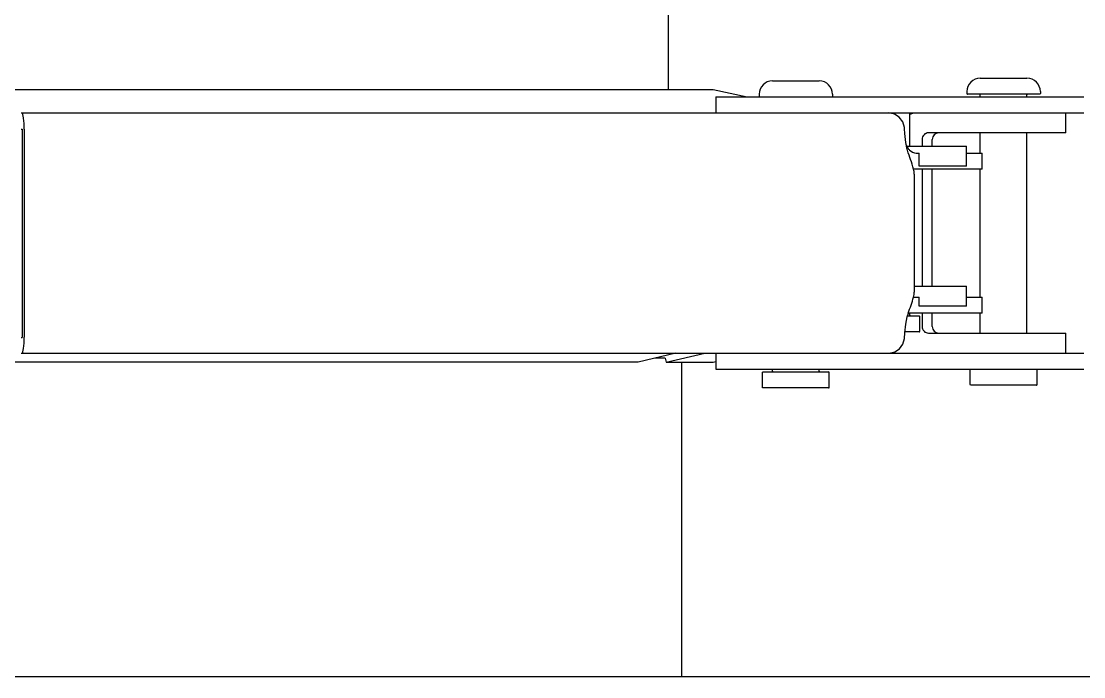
# Model space of a CAD drawing. Header units: millimetres. Extents: x 1186 to 6713, y 237 to 5598.
# Drawn here: x 6237.8 to 6317.4, y 3671 to 3720.1 of the extents above; entities that cross this region are included whole.
import ezdxf

# ---------------------------------------------------------------- set-up
doc = ezdxf.new("R2010")
doc.units = ezdxf.units.MM
doc.header["$LTSCALE"] = 384.175
doc.layers.get('0').update_dxf_attribs({"linetype": 'CONTINUOUS'})

msp = doc.modelspace()

# ---------------------------------------------------------------- linework, layer by layer
at = {"color": 0, "linetype": 'Continuous'}
for p, q in [((6286.27631, 3714.9988), (6286.27631, 3730.33766)), ((6309.63345, 3715.8362), (6313.13345, 3715.8362)), ((6294.07223, 3715.6362), (6297.57223, 3715.6362)), ((6215.82626, 3714.9988), (6289.62026, 3714.9988)), ((6289.62026, 3714.9988), (6292.1775, 3714.4362)), ((6289.82223, 3714.4362), (6289.82223, 3713.2362)), ((6289.82223, 3714.4362), (6317.38345, 3714.4362)), ((6293.07223, 3714.6362), (6293.07223, 3714.4862)), ((6293.07223, 3714.4862), (6293.08688, 3714.45085)), ((6298.57223, 3714.4862), (6298.55759, 3714.45085)), ((6298.57223, 3714.6362), (6298.57223, 3714.4862)), ((6308.63345, 3714.8362), (6308.63345, 3714.6862)), ((6308.63345, 3714.6862), (6308.6481, 3714.65085)), ((6308.6481, 3714.65085), (6308.68345, 3714.6362)), ((6314.08345, 3714.6362), (6308.68345, 3714.6362)), ((6309.61881, 3714.62156), (6309.58345, 3714.6362)), ((6309.63345, 3714.5862), (6309.61881, 3714.62156)), ((6309.63345, 3714.4362), (6309.63345, 3714.5862)), ((6313.13345, 3714.5862), (6313.1481, 3714.62156)), ((6313.13345, 3714.4362), (6313.13345, 3714.5862)), ((6313.1481, 3714.62156), (6313.18345, 3714.6362)), ((6314.11881, 3714.65085), (6314.08345, 3714.6362)), ((6314.13345, 3714.6862), (6314.11881, 3714.65085)), ((6314.13345, 3714.8362), (6314.13345, 3714.6862)), ((6237.81538, 3713.2362), (6317.38345, 3713.2362)), ((6304.3497, 3713.1862), (6304.36435, 3713.22156)), ((6304.3497, 3710.76056), (6304.3497, 3713.1862)), ((6316.05387, 3711.74764), (6316.05387, 3713.2362)), ((6237.81584, 3712.0362), (6237.87325, 3712.0362)), ((6237.87325, 3712.03644), (6237.87325, 3696.41294)), ((6238.04216, 3712.0362), (6238.04216, 3696.4362)), ((6305.27617, 3711.24764), (6305.27617, 3710.76056)), ((6316.05386, 3711.74764), (6305.75604, 3711.74764)), ((6306.03492, 3710.76056), (6306.03492, 3711.24764)), ((6309.63345, 3710.2362), (6309.63345, 3711.74764)), ((6313.13345, 3696.74764), (6313.13345, 3711.74764)), ((6304.12948, 3710.76056), (6308.5997, 3710.76056)), ((6304.18543, 3710.43925), (6304.16978, 3710.49525)), ((6308.5997, 3709.26056), (6308.5997, 3710.76056)), ((6304.82936, 3710.2362), (6305.04906, 3710.2362)), ((6305.04906, 3709.26056), (6305.04906, 3710.2362)), ((6308.5997, 3710.2362), (6309.7695, 3710.2362)), ((6309.7695, 3709.0362), (6309.7695, 3710.2362)), ((6309.7695, 3709.0362), (6304.63378, 3709.0362)), ((6308.5997, 3709.26056), (6305.04906, 3709.26056)), ((6305.27617, 3709.0362), (6305.27617, 3700.26056)), ((6306.03492, 3700.26056), (6306.03492, 3709.0362)), ((6309.63345, 3699.4362), (6309.63345, 3709.0362)), ((6304.68642, 3708.64729), (6304.68642, 3699.82511)), ((6304.68642, 3700.26056), (6308.5997, 3700.26056)), ((6308.5997, 3698.76056), (6308.5997, 3700.26056)), ((6304.63378, 3699.4362), (6305.04906, 3699.4362)), ((6305.04906, 3698.76056), (6305.04906, 3699.4362)), ((6308.5997, 3699.4362), (6309.7695, 3699.4362)), ((6309.7695, 3698.2362), (6309.7695, 3699.4362)), ((6308.5997, 3698.76056), (6305.04906, 3698.76056)), ((6304.18869, 3698.0362), (6305.0497, 3698.0362)), ((6309.7695, 3698.2362), (6304.24644, 3698.2362)), ((6304.3497, 3698.0862), (6304.3497, 3698.2362)), ((6304.3497, 3698.0862), (6304.36435, 3698.05085)), ((6304.36435, 3698.05085), (6304.3997, 3698.0362)), ((6305.08506, 3698.02156), (6305.0497, 3698.0362)), ((6305.0997, 3697.9862), (6305.08506, 3698.02156)), ((6305.0997, 3696.8862), (6305.0997, 3697.9862)), ((6305.27617, 3698.2362), (6305.27617, 3697.24764)), ((6306.03492, 3697.24764), (6306.03492, 3698.2362)), ((6309.63345, 3696.74764), (6309.63345, 3698.2362)), ((6305.0497, 3696.8362), (6303.98406, 3696.8362)), ((6305.0497, 3696.8362), (6305.08506, 3696.85085)), ((6305.08506, 3696.85085), (6305.0997, 3696.8862)), ((6305.75604, 3696.74764), (6316.05386, 3696.74764)), ((6316.05387, 3695.24764), (6316.05387, 3696.74764)), ((6237.81538, 3696.41294), (6237.87325, 3696.41294)), ((6237.81538, 3695.2362), (6317.38345, 3695.2362)), ((6286.83906, 3695.2362), (6284.01397, 3694.57866)), ((6286.10859, 3694.57866), (6288.99486, 3695.2362)), ((6289.82223, 3695.2362), (6289.82223, 3694.0362)), ((6284.01397, 3694.57866), (6084.93253, 3694.57866)), ((6286.04593, 3694.87361), (6285.28119, 3694.87361)), ((6286.04593, 3694.87361), (6286.10859, 3694.57866)), ((6286.10859, 3694.57866), (6289.62009, 3694.57866)), ((6287.27631, 3671.00612), (6287.27631, 3694.57866)), ((6289.62009, 3694.57866), (6289.82223, 3694.62314)), ((6289.82223, 3694.0362), (6317.38345, 3694.0362)), ((6293.32223, 3693.7862), (6293.33688, 3693.82156)), ((6293.32223, 3692.6862), (6293.32223, 3693.7862)), ((6293.33688, 3693.82156), (6293.37223, 3693.8362)), ((6293.37223, 3693.8362), (6298.27223, 3693.8362)), ((6294.05759, 3693.85085), (6294.02223, 3693.8362)), ((6294.07223, 3693.8862), (6294.05759, 3693.85085)), ((6294.07223, 3693.8862), (6294.07223, 3694.0362)), ((6297.57223, 3693.8862), (6297.57223, 3694.0362)), ((6297.57223, 3693.8862), (6297.58688, 3693.85085)), ((6297.58688, 3693.85085), (6297.62223, 3693.8362)), ((6298.30759, 3693.82156), (6298.27223, 3693.8362)), ((6298.32223, 3693.7862), (6298.30759, 3693.82156)), ((6298.32223, 3692.6862), (6298.32223, 3693.7862)), ((6308.88345, 3693.9862), (6308.8981, 3694.02156)), ((6308.88345, 3692.8862), (6308.88345, 3693.9862)), ((6313.88345, 3693.9862), (6313.86881, 3694.02156)), ((6313.88345, 3692.8862), (6313.88345, 3693.9862)), ((6308.8981, 3692.85085), (6308.88345, 3692.8862)), ((6308.93345, 3692.8362), (6308.8981, 3692.85085)), ((6313.83345, 3692.8362), (6308.93345, 3692.8362)), ((6313.83345, 3692.8362), (6313.86881, 3692.85085)), ((6313.86881, 3692.85085), (6313.88345, 3692.8862)), ((6293.33688, 3692.65085), (6293.32223, 3692.6862)), ((6293.37223, 3692.6362), (6293.33688, 3692.65085)), ((6298.27223, 3692.6362), (6293.37223, 3692.6362)), ((6298.27223, 3692.6362), (6298.30759, 3692.65085)), ((6298.30759, 3692.65085), (6298.32223, 3692.6862)), ((6512.86105, 3671.00612), (5861.69157, 3671.00612))]:
    msp.add_line(p, q, dxfattribs=at)
for points in [[(6303.95993, 3712.05866), (6303.9541, 3712.15195), (6303.83292, 3712.57001), (6303.57088, 3712.91808), (6303.20195, 3713.15024), (6302.75715, 3713.2362)], [(6304.16978, 3710.49525), (6304.05452, 3711.03058), (6303.97746, 3711.68913), (6303.96018, 3712.05885)], [(6303.97664, 3696.7716), (6304.05138, 3697.42272), (6304.16388, 3697.95526), (6304.25001, 3698.2362)], [(6302.80853, 3695.23742), (6303.23139, 3695.33437), (6303.5929, 3695.5751), (6303.84552, 3695.92838), (6303.95656, 3696.34774), (6303.97664, 3696.7716)]]:
    msp.add_lwpolyline(points, dxfattribs=at)
for centre, radius, start, end in [((6309.63345, 3714.8362), 1, 90, 180), ((6313.13345, 3714.8362), 1, 0, 90), ((6294.07223, 3714.6362), 1, 90, 180), ((6297.57223, 3714.6362), 1, 0, 90), ((6304.80191, 3712.30298), 0.94561, 115.9344986, 117.5087615), ((6306.53492, 3711.24764), 0.5, 90, 180), ((6305.179, 3711.25795), 1.16182, 200.7143929, 205.3652668), ((6305.17006, 3711.25282), 1.15154, 205.3252869, 213.1452089), ((6306.53492, 3697.24764), 0.5, 180, 270), ((6231.96778, 3696.43625), 6.07438, 359.716709, 359.999579)]:
    msp.add_arc(centre, radius, start, end, dxfattribs=at)
for points, knots in [([(6238.04216, 3712.0362), (6238.04216, 3712.19224), (6238.03026, 3712.47317), (6237.99461, 3712.86779), (6237.93762, 3713.07049), (6237.90685, 3713.2362), (6237.8732, 3713.2362)], [0, 0, 0, 0, 0.38286467, 0.70493628, 0.91741193, 1, 1, 1, 1]), ([(6305.75604, 3711.74764), (6305.63451, 3711.74764), (6305.3759, 3711.63758), (6305.27617, 3711.37606), (6305.27617, 3711.24764)], [0, 0, 0, 0, 0.48623155, 1, 1, 1, 1]), ([(6304.20589, 3710.6232), (6304.2453, 3710.56295), (6304.39954, 3710.36694), (6304.65126, 3710.2378), (6304.82936, 3710.2362)], [0, 0, 0, 0, 0.28786383, 1, 1, 1, 1]), ([(6305.27617, 3697.24764), (6305.27617, 3697.11923), (6305.37589, 3696.85771), (6305.6345, 3696.74764), (6305.75604, 3696.74764)], [0, 0, 0, 0, 0.5137457, 1, 1, 1, 1]), ([(6237.8732, 3695.2362), (6237.906, 3695.2362), (6237.93671, 3695.39671), (6237.99264, 3695.59408), (6238.02874, 3695.97878), (6238.04133, 3696.25329), (6238.04208, 3696.40621)], [0, 0, 0, 0, 0.0824994, 0.29384278, 0.6153271, 1, 1, 1, 1])]:
    msp.add_open_spline(points, degree=3, knots=knots, dxfattribs=at)
for points in [[(6304.38836, 3713.15336), (6304.47078, 3713.19344), (6304.56001, 3713.22183), (6304.65052, 3713.2362)], [(6304.63378, 3709.0362), (6304.52109, 3709.51409), (6304.32122, 3709.96745), (6304.18557, 3710.43934)], [(6304.68642, 3708.64729), (6304.68713, 3708.77811), (6304.66381, 3708.90888), (6304.63378, 3709.0362)], [(6304.24644, 3698.2362), (6304.37169, 3698.63743), (6304.53731, 3699.0271), (6304.63378, 3699.4362)], [(6304.63378, 3699.4362), (6304.66381, 3699.56353), (6304.68713, 3699.6943), (6304.68642, 3699.82511)]]:
    msp.add_open_spline(points, degree=3, dxfattribs=at)

doc.saveas('drawing.dxf')
